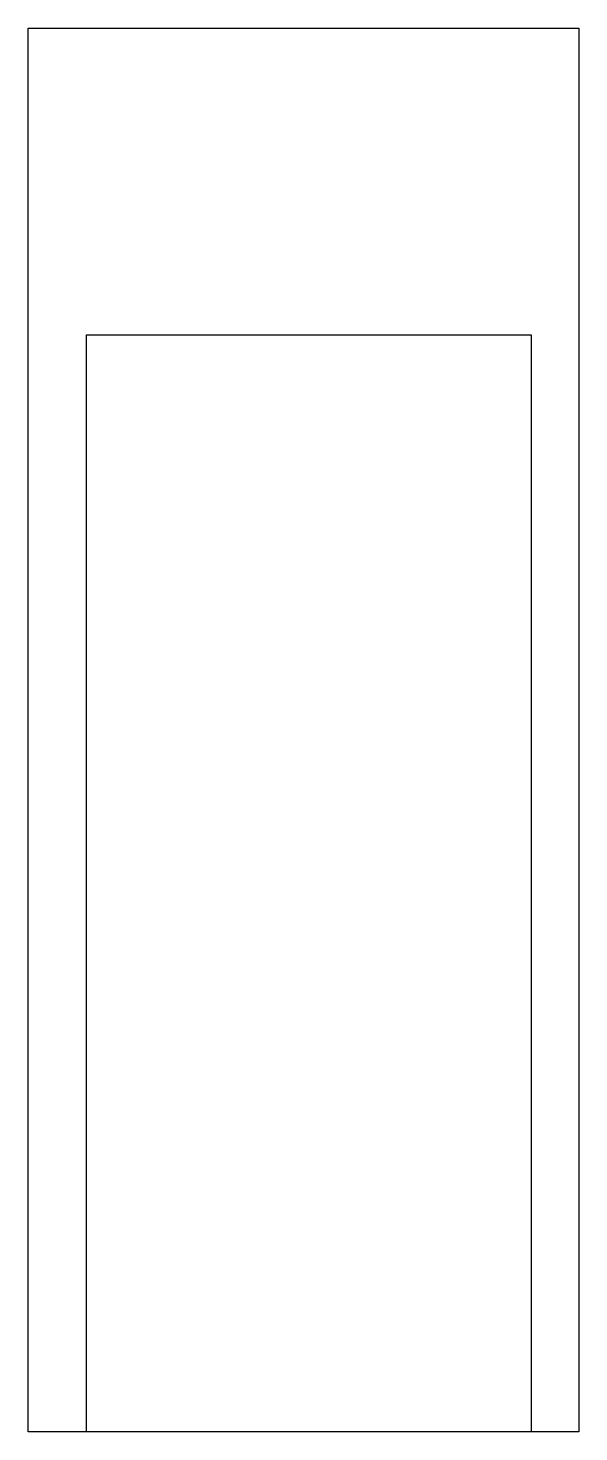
# Model space of a CAD drawing. Header units: metres. Extents: x 0 to 0.94, y 0 to 2.41.
import ezdxf

# ---------------------------------------------------------------- set-up
doc = ezdxf.new("R2010")
doc.units = ezdxf.units.M
doc.layers.get('0').update_dxf_attribs({"linetype": 'CONTINUOUS'})

msp = doc.modelspace()

# ---------------------------------------------------------------- linework, layer by layer
for points in [[(0.944, 0), (0, 0), (0, 2.405), (0.944, 2.405)], [(0.862, 0), (0.1, 0), (0.1, 1.8796), (0.862, 1.8796)]]:
    msp.add_lwpolyline(points, close=True)

doc.saveas('drawing.dxf')
